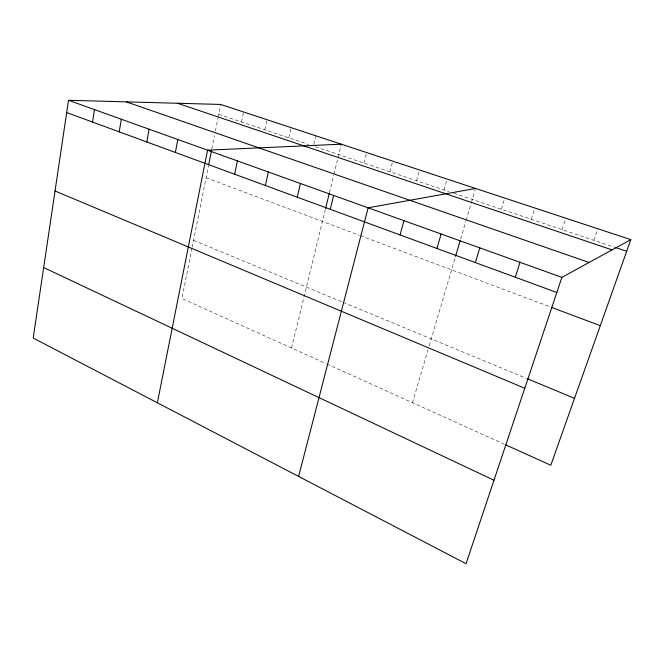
<?xml version="1.0" encoding="UTF-8"?>
<svg xmlns="http://www.w3.org/2000/svg" width="664" height="664" viewBox="0 0 664 664"><rect width="100%" height="100%" fill="white"/><g stroke="black" fill="none" stroke-linecap="round" stroke-linejoin="round"><path stroke-width="0.5" stroke-dasharray="3.32 2.49" d="M191.971 248.162L181.911 298.476L325.792 363.523M192.17 247.182L208.446 165.834M211.841 148.852L214.464 135.763M215.435 130.891L217.975 118.217M218.166 117.246L220.73 104.447M241.488 121.952L243.563 111.975M264.828 129.787L267.011 119.703M288.798 137.838L291.098 127.646M313.864 144.229L315.848 135.805M291.537 348.036L325.36 209.45M329.444 192.709L333.702 175.255M333.942 174.267L337.777 158.538M338.017 157.559L341.279 144.188M363.988 163.087L366.661 152.554M389.942 171.793L392.739 161.153M416.618 180.757L419.557 169.992M444.058 189.97L447.146 179.089M412.46 402.699L428.064 349.687M429.218 345.761L455.247 257.358M460.667 238.957L465.854 221.319M466.145 220.332L471.125 203.425M471.415 202.429L475.532 188.452M501.361 209.21L504.756 198.079M531.283 219.253L534.852 208.006M562.117 229.611L565.869 218.232M593.898 240.277L597.832 228.765M218.755 114.316L308.694 144.52M315.375 146.761L448.93 191.605M453.794 193.241L614.142 247.074M206.064 177.744L359.44 235.297M360.403 235.654L550.597 307.025M193.548 240.302L342.217 301.962M343.155 302.344L526.154 378.248M326.729 363.947L505.055 444.556"/><path stroke-width="1" d="M68.508 100.281L33.2 338.059L466.045 563.719L561.902 277.344L630.8 239.638L220.73 104.447L68.508 100.281L561.902 277.344M92.52 122.043L94.487 109.602M119.221 131.845L121.329 119.238M146.827 141.98L149.093 129.198M175.379 152.463L177.811 139.506M157.36 402.791L207.55 150.18L341.279 144.188M208.645 164.838L211.442 150.861M234.641 174.217L237.43 160.904M265.384 185.497L268.372 172.001M297.24 197.191L300.427 183.505M325.601 208.454L329.203 193.68M330.249 209.309L333.66 195.432M298.609 476.428L368.138 207.807L475.532 188.452M400.043 234.931L403.936 220.656M436.97 248.485L441.12 234.002M455.529 256.395L460.086 240.916M475.349 262.57L479.79 247.871M515.272 277.228L520.012 262.313M630.8 239.638L550.796 465.232L505.976 444.971M615.105 247.398L626.667 251.282M177.537 103.269L612.067 249.888M126.318 101.866L589.043 262.488M66.682 112.565L556.83 292.484M551.56 307.382L600.289 325.675M527.1 378.646L574.526 398.317M55.037 190.983L524.776 388.257M43.675 267.55L493.974 480.263"/></g></svg>
